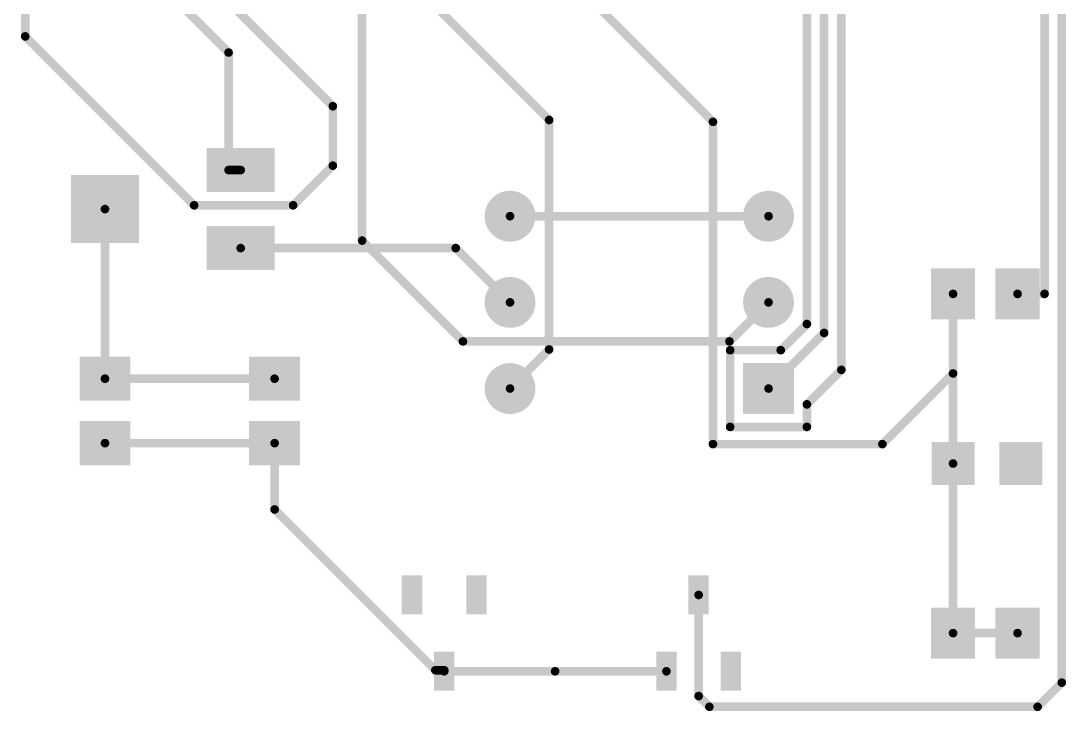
# Model space of a CAD drawing. Header units: millimetres. Extents: x -479 to 824, y -96 to 883.
# Drawn here: x 162.19 to 198.58, y 35 to 59.03 of the extents above; entities that cross this region are included whole.
import ezdxf

# ---------------------------------------------------------------- set-up
doc = ezdxf.new("R2010")
doc.units = ezdxf.units.MM
doc.header["$MEASUREMENT"] = 0
doc.layers.add('BottomLayer', color=5, linetype='Continuous')
doc.layers.add('TopLayer', color=1, linetype='Continuous')

msp = doc.modelspace()

# ---------------------------------------------------------------- linework, layer by layer
at = {"layer": 'BottomLayer', "const_width": 0.3}
for points in [[(174.0672341022112, 51.37977911843154), (174.0672341022112, 61.15977911843174)], [(179.2170941022111, 52.22991911843155), (188.2170941022111, 52.22991911843155)], [(174.0672341022112, 51.37977911843154), (177.5772341022114, 47.86977911843178)], [(186.8569541022114, 47.86977911843178), (188.2170941022111, 49.22991911843178)], [(177.5772341022114, 47.86977911843178), (186.8569541022114, 47.86977911843178)]]:
    msp.add_lwpolyline(points, dxfattribs=at)
at = {"layer": 'BottomLayer'}
for points, const_width in [([(178.7741801022109, 52.22991911843155, 1), (179.6600081022113, 52.22991911843155, 1)], 0.8858250000000001), ([(187.7741801022114, 52.22991911843155, 1), (188.6600081022113, 52.22991911843155, 1)], 0.8858250000000001), ([(179.1420941022109, 52.22991911843155, 1), (179.2920941022114, 52.22991911843155, 1)], 0.15), ([(188.1420941022113, 52.22991911843155, 1), (188.2920941022114, 52.22991911843155, 1)], 0.15), ([(173.9922341022113, 51.37977911843154, 1), (174.142234102211, 51.37977911843154, 1)], 0.15), ([(173.9922341022113, 51.37977911843154, 1), (174.142234102211, 51.37977911843154, 1)], 0.15), ([(178.7741801022109, 49.22991911843178, 1), (179.6600081022113, 49.22991911843178, 1)], 0.8858250000000001), ([(187.7741801022114, 49.22991911843178, 1), (188.6600081022113, 49.22991911843178, 1)], 0.8858250000000001), ([(188.1420941022113, 49.22991911843178, 1), (188.2920941022114, 49.22991911843178, 1)], 0.15), ([(177.5022341022111, 47.86977911843178, 1), (177.6522341022112, 47.86977911843178, 1)], 0.15), ([(177.5022341022111, 47.86977911843178, 1), (177.6522341022112, 47.86977911843178, 1)], 0.15), ([(186.7819541022116, 47.86977911843178, 1), (186.9319541022112, 47.86977911843178, 1)], 0.15), ([(186.7819541022116, 47.86977911843178, 1), (186.9319541022112, 47.86977911843178, 1)], 0.15), ([(178.7741801022109, 46.22991911843155, 1), (179.6600081022113, 46.22991911843155, 1)], 0.8858250000000001)]:
    msp.add_lwpolyline(points, format="xyb", close=True, dxfattribs=dict(at, const_width=const_width))
msp.add_solid([(189.1029191022114, 47.11574411843139), (187.3312691022113, 47.11574411843139), (189.1029191022114, 45.34409411843149), (187.3312691022113, 45.34409411843149)], dxfattribs=at)
at = {"layer": 'TopLayer', "const_width": 0.3}
for points in [[(162.3372341022111, 58.48977911843167), (162.3372341022111, 82.09977911843134)], [(198.4272341022113, 35.98977911843167), (198.4272341022113, 74.67723911843154)], [(197.8272341022109, 49.52523911843173), (197.8272341022109, 72.91503911843165)], [(190.1529341022112, 48.16575911843188), (190.1529341022112, 65.6538391184315)], [(189.5529341022113, 48.47547911843162), (189.5529341022113, 61.36383911843154)], [(190.7529341022116, 46.87977911843177), (190.7529341022116, 61.61547911843172)], [(167.8179941022115, 61.2890191184315), (173.0472341022112, 56.05977911843161)], [(181.4174741022114, 60.37953911843147), (186.2812541022115, 55.51575911843156)], [(167.5572341022114, 59.7890191184315), (169.4172341022111, 57.9290191184316)], [(176.3679941022112, 59.7890191184315), (180.5772341022114, 55.57977911843136)], [(162.3372341022111, 58.48977911843167), (168.2172341022113, 52.60977911843179)], [(169.4172341022111, 53.83623911843165), (169.4172341022111, 57.9290191184316)], [(173.0472341022112, 53.98977911843144), (173.0472341022112, 56.05977911843161)], [(180.5772341022114, 47.59005911843155), (180.5772341022114, 55.57977911843136)], [(186.2812541022115, 44.29407911843168), (186.2812541022115, 55.51575911843156)], [(169.4172341022111, 53.83623911843165), (169.8391541022113, 53.83623911843165)], [(171.6672341022115, 52.60977911843179), (173.0472341022112, 53.98977911843144)], [(165.1146941022109, 46.57245911843165), (165.1146941022109, 52.4779591184315)], [(168.2172341022113, 52.60977911843179), (171.6672341022115, 52.60977911843179)], [(169.8391541022113, 51.11967911843158), (177.3273341022111, 51.11967911843158)], [(177.3273341022111, 51.11967911843158), (179.2170941022111, 49.22991911843178)], [(194.6422541022109, 46.75479911843172), (194.6422541022109, 49.52523911843173)], [(196.8863741022112, 49.52523911843173), (197.8272341022109, 49.52523911843173)], [(188.6432141022117, 47.56575911843152), (189.5529341022113, 48.47547911843162)], [(188.2170941022111, 46.22991911843155), (190.1529341022112, 48.16575911843188)], [(179.2170941022111, 46.22991911843155), (180.5772341022114, 47.59005911843155)], [(186.8812541022114, 47.56575911843152), (188.6432141022117, 47.56575911843152)], [(186.8812541022114, 44.89407911843159), (186.8812541022114, 47.56575911843152)], [(189.5529341022113, 45.6797791184315), (190.7529341022116, 46.87977911843177)], [(165.1146941022109, 46.57245911843165), (171.0202541022111, 46.57245911843165)], [(192.1815341022113, 44.29407911843168), (194.6422541022109, 46.75479911843172)], [(194.6422541022109, 43.61967911843158), (194.6422541022109, 46.75479911843172)], [(189.5529341022113, 44.89407911843159), (189.5529341022113, 45.6797791184315)], [(186.8812541022114, 44.89407911843159), (189.5529341022113, 44.89407911843159)], [(165.1146941022109, 44.32833911843159), (171.0202541022111, 44.32833911843159)], [(171.0202541022111, 42.01977911843142), (171.0202541022111, 44.32833911843159)], [(186.2812541022115, 44.29407911843168), (192.1815341022113, 44.29407911843168)], [(194.6422541022109, 37.71417911843173), (194.6422541022109, 43.61967911843158)], [(171.0202541022111, 42.01977911843142), (176.6172341022113, 36.42279911843161)], [(185.7840341022113, 35.52297911843152), (185.7840341022113, 39.0429391184316)], [(194.6422541022109, 37.71417911843173), (196.8863741022112, 37.71417911843173)], [(176.6172341022113, 36.42279911843161), (176.9257541022114, 36.42279911843161)], [(176.9257541022114, 36.38541911843163), (176.9257541022114, 36.42279911843161)], [(176.9257541022114, 36.38541911843163), (180.787234102211, 36.38541911843163)], [(180.787234102211, 36.38541911843163), (180.7872941022113, 36.38547911843148)], [(180.7872941022113, 36.38547911843148), (184.6619741022112, 36.38547911843148)], [(197.5872341022111, 35.14977911843152), (198.4272341022113, 35.98977911843167)], [(185.7840341022113, 35.52297911843152), (186.1572341022113, 35.14977911843152)], [(186.1572341022113, 35.14977911843152), (197.5872341022111, 35.14977911843152)]]:
    msp.add_lwpolyline(points, dxfattribs=at)
at = {"layer": 'TopLayer'}
for points, const_width in [([(162.2622341022113, 58.48977911843167, 1), (162.4122341022114, 58.48977911843167, 1)], 0.15), ([(162.2622341022113, 58.48977911843167, 1), (162.4122341022114, 58.48977911843167, 1)], 0.15), ([(169.3422341022113, 57.9290191184316, 1), (169.4922341022113, 57.9290191184316, 1)], 0.15), ([(169.3422341022113, 57.9290191184316, 1), (169.4922341022113, 57.9290191184316, 1)], 0.15), ([(172.9722341022114, 56.05977911843161, 1), (173.1222341022115, 56.05977911843161, 1)], 0.15), ([(172.9722341022114, 56.05977911843161, 1), (173.1222341022115, 56.05977911843161, 1)], 0.15), ([(180.5022341022116, 55.57977911843136, 1), (180.6522341022112, 55.57977911843136, 1)], 0.15), ([(180.5022341022116, 55.57977911843136, 1), (180.6522341022112, 55.57977911843136, 1)], 0.15), ([(186.2062541022117, 55.51575911843156, 1), (186.3562541022113, 55.51575911843156, 1)], 0.15), ([(186.2062541022117, 55.51575911843156, 1), (186.3562541022113, 55.51575911843156, 1)], 0.15), ([(169.3422341022113, 53.83623911843165, 1), (169.4922341022113, 53.83623911843165, 1)], 0.15), ([(169.3422341022113, 53.83623911843165, 1), (169.4922341022113, 53.83623911843165, 1)], 0.15), ([(169.764154102211, 53.83623911843165, 1), (169.9141541022116, 53.83623911843165, 1)], 0.15), ([(172.9722341022114, 53.98977911843144, 1), (173.1222341022115, 53.98977911843144, 1)], 0.15), ([(172.9722341022114, 53.98977911843144, 1), (173.1222341022115, 53.98977911843144, 1)], 0.15), ([(178.7741801022109, 52.22991911843155, 1), (179.6600081022113, 52.22991911843155, 1)], 0.8858250000000001), ([(187.7741801022114, 52.22991911843155, 1), (188.6600081022113, 52.22991911843155, 1)], 0.8858250000000001), ([(165.0396941022111, 52.4779591184315, 1), (165.1896941022112, 52.4779591184315, 1)], 0.15), ([(168.1422341022114, 52.60977911843179, 1), (168.2922341022111, 52.60977911843179, 1)], 0.15), ([(168.1422341022114, 52.60977911843179, 1), (168.2922341022111, 52.60977911843179, 1)], 0.15), ([(171.5922341022113, 52.60977911843179, 1), (171.7422341022113, 52.60977911843179, 1)], 0.15), ([(171.5922341022113, 52.60977911843179, 1), (171.7422341022113, 52.60977911843179, 1)], 0.15), ([(169.764154102211, 51.11967911843158, 1), (169.9141541022116, 51.11967911843158, 1)], 0.15), ([(177.2523341022113, 51.11967911843158, 1), (177.4023341022114, 51.11967911843158, 1)], 0.15), ([(177.2523341022113, 51.11967911843158, 1), (177.4023341022114, 51.11967911843158, 1)], 0.15), ([(178.7741801022109, 49.22991911843178, 1), (179.6600081022113, 49.22991911843178, 1)], 0.8858250000000001), ([(187.7741801022114, 49.22991911843178, 1), (188.6600081022113, 49.22991911843178, 1)], 0.8858250000000001), ([(194.5672541022111, 49.52523911843173, 1), (194.7172541022112, 49.52523911843173, 1)], 0.15), ([(196.8113741022109, 49.52523911843173, 1), (196.961374102211, 49.52523911843173, 1)], 0.15), ([(197.7522341022111, 49.52523911843173, 1), (197.9022341022112, 49.52523911843173, 1)], 0.15), ([(197.7522341022111, 49.52523911843173, 1), (197.9022341022112, 49.52523911843173, 1)], 0.15), ([(179.1420941022109, 49.22991911843178, 1), (179.2920941022114, 49.22991911843178, 1)], 0.15), ([(189.4779341022115, 48.47547911843162, 1), (189.6279341022112, 48.47547911843162, 1)], 0.15), ([(189.4779341022115, 48.47547911843162, 1), (189.6279341022112, 48.47547911843162, 1)], 0.15), ([(190.0779341022114, 48.16575911843188, 1), (190.2279341022111, 48.16575911843188, 1)], 0.15), ([(190.0779341022114, 48.16575911843188, 1), (190.2279341022111, 48.16575911843188, 1)], 0.15), ([(180.5022341022116, 47.59005911843155, 1), (180.6522341022112, 47.59005911843155, 1)], 0.15), ([(180.5022341022116, 47.59005911843155, 1), (180.6522341022112, 47.59005911843155, 1)], 0.15), ([(186.8062541022111, 47.56575911843152, 1), (186.9562541022112, 47.56575911843152, 1)], 0.15), ([(186.8062541022111, 47.56575911843152, 1), (186.9562541022112, 47.56575911843152, 1)], 0.15), ([(188.568214102211, 47.56575911843152, 1), (188.7182141022115, 47.56575911843152, 1)], 0.15), ([(188.568214102211, 47.56575911843152, 1), (188.7182141022115, 47.56575911843152, 1)], 0.15), ([(178.7741801022109, 46.22991911843155, 1), (179.6600081022113, 46.22991911843155, 1)], 0.8858250000000001), ([(190.6779341022113, 46.87977911843177, 1), (190.8279341022114, 46.87977911843177, 1)], 0.15), ([(190.6779341022113, 46.87977911843177, 1), (190.8279341022114, 46.87977911843177, 1)], 0.15), ([(165.0396941022111, 46.57245911843165, 1), (165.1896941022112, 46.57245911843165, 1)], 0.15), ([(165.0396941022111, 46.57245911843165, 1), (165.1896941022112, 46.57245911843165, 1)], 0.15), ([(170.9452541022113, 46.57245911843165, 1), (171.0952541022114, 46.57245911843165, 1)], 0.15), ([(194.5672541022111, 46.75479911843172, 1), (194.7172541022112, 46.75479911843172, 1)], 0.15), ([(194.5672541022111, 46.75479911843172, 1), (194.7172541022112, 46.75479911843172, 1)], 0.15), ([(194.5672541022111, 46.75479911843172, 1), (194.7172541022112, 46.75479911843172, 1)], 0.15), ([(179.1420941022109, 46.22991911843155, 1), (179.2920941022114, 46.22991911843155, 1)], 0.15), ([(188.1420941022113, 46.22991911843155, 1), (188.2920941022114, 46.22991911843155, 1)], 0.15), ([(189.4779341022115, 45.6797791184315, 1), (189.6279341022112, 45.6797791184315, 1)], 0.15), ([(189.4779341022115, 45.6797791184315, 1), (189.6279341022112, 45.6797791184315, 1)], 0.15), ([(186.8062541022111, 44.89407911843159, 1), (186.9562541022112, 44.89407911843159, 1)], 0.15), ([(186.8062541022111, 44.89407911843159, 1), (186.9562541022112, 44.89407911843159, 1)], 0.15), ([(189.4779341022115, 44.89407911843159, 1), (189.6279341022112, 44.89407911843159, 1)], 0.15), ([(189.4779341022115, 44.89407911843159, 1), (189.6279341022112, 44.89407911843159, 1)], 0.15), ([(165.0396941022111, 44.32833911843159, 1), (165.1896941022112, 44.32833911843159, 1)], 0.15), ([(170.9452541022113, 44.32833911843159, 1), (171.0952541022114, 44.32833911843159, 1)], 0.15), ([(170.9452541022113, 44.32833911843159, 1), (171.0952541022114, 44.32833911843159, 1)], 0.15), ([(186.2062541022117, 44.29407911843168, 1), (186.3562541022113, 44.29407911843168, 1)], 0.15), ([(186.2062541022117, 44.29407911843168, 1), (186.3562541022113, 44.29407911843168, 1)], 0.15), ([(192.1065341022115, 44.29407911843168, 1), (192.2565341022112, 44.29407911843168, 1)], 0.15), ([(192.1065341022115, 44.29407911843168, 1), (192.2565341022112, 44.29407911843168, 1)], 0.15), ([(194.5672541022111, 43.61967911843158, 1), (194.7172541022112, 43.61967911843158, 1)], 0.15), ([(194.5672541022111, 43.61967911843158, 1), (194.7172541022112, 43.61967911843158, 1)], 0.15), ([(170.9452541022113, 42.01977911843142, 1), (171.0952541022114, 42.01977911843142, 1)], 0.15), ([(170.9452541022113, 42.01977911843142, 1), (171.0952541022114, 42.01977911843142, 1)], 0.15), ([(185.7090341022115, 39.0429391184316, 1), (185.8590341022111, 39.0429391184316, 1)], 0.15), ([(194.5672541022111, 37.71417911843173, 1), (194.7172541022112, 37.71417911843173, 1)], 0.15), ([(194.5672541022111, 37.71417911843173, 1), (194.7172541022112, 37.71417911843173, 1)], 0.15), ([(196.8113741022109, 37.71417911843173, 1), (196.961374102211, 37.71417911843173, 1)], 0.15), ([(176.5422341022115, 36.42279911843161, 1), (176.6922341022112, 36.42279911843161, 1)], 0.15), ([(176.5422341022115, 36.42279911843161, 1), (176.6922341022112, 36.42279911843161, 1)], 0.15), ([(176.8507541022111, 36.42279911843161, 1), (177.0007541022112, 36.42279911843161, 1)], 0.15), ([(176.8507541022111, 36.42279911843161, 1), (177.0007541022112, 36.42279911843161, 1)], 0.15), ([(176.8507541022111, 36.38541911843163, 1), (177.0007541022112, 36.38541911843163, 1)], 0.15), ([(176.8507541022111, 36.38541911843163, 1), (177.0007541022112, 36.38541911843163, 1)], 0.15), ([(180.7122341022111, 36.38541911843163, 1), (180.8622341022117, 36.38541911843163, 1)], 0.15), ([(180.7122341022111, 36.38541911843163, 1), (180.8622341022117, 36.38541911843163, 1)], 0.15), ([(180.7122941022114, 36.38547911843148, 1), (180.8622941022115, 36.38547911843148, 1)], 0.15), ([(180.7122941022114, 36.38547911843148, 1), (180.8622941022115, 36.38547911843148, 1)], 0.15), ([(184.5869741022113, 36.38547911843148, 1), (184.7369741022114, 36.38547911843148, 1)], 0.15), ([(198.3522341022115, 35.98977911843167, 1), (198.5022341022116, 35.98977911843167, 1)], 0.15), ([(198.3522341022115, 35.98977911843167, 1), (198.5022341022116, 35.98977911843167, 1)], 0.15), ([(185.7090341022115, 35.52297911843152, 1), (185.8590341022111, 35.52297911843152, 1)], 0.15), ([(185.7090341022115, 35.52297911843152, 1), (185.8590341022111, 35.52297911843152, 1)], 0.15), ([(186.0822341022115, 35.14977911843152, 1), (186.2322341022111, 35.14977911843152, 1)], 0.15), ([(186.0822341022115, 35.14977911843152, 1), (186.2322341022111, 35.14977911843152, 1)], 0.15), ([(197.5122341022113, 35.14977911843152, 1), (197.662234102211, 35.14977911843152, 1)], 0.15), ([(197.5122341022113, 35.14977911843152, 1), (197.662234102211, 35.14977911843152, 1)], 0.15)]:
    msp.add_lwpolyline(points, format="xyb", close=True, dxfattribs=dict(at, const_width=const_width))
for points in [[(168.6580511022114, 54.60395411843137), (168.6580511022114, 53.06852411843147), (171.0202571022112, 54.60395411843137), (171.0202571022112, 53.06852411843147)], [(163.933591102211, 53.65906211843162), (163.933591102211, 51.29685611843161), (166.2957971022117, 53.65906211843162), (166.2957971022117, 51.29685611843161)], [(168.6580511022114, 51.88739411843176), (168.6580511022114, 50.35196411843185), (171.0202571022112, 51.88739411843176), (171.0202571022112, 50.35196411843185)], [(193.8745391022114, 48.63941411843189), (195.4099691022113, 48.63941411843189), (193.8745391022114, 50.4110641184318), (195.4099691022113, 50.4110641184318)], [(196.1186591022113, 48.63941411843189), (197.6540891022112, 48.63941411843189), (196.1186591022113, 50.4110641184318), (197.6540891022112, 50.4110641184318)], [(164.2288691022111, 47.34017411843138), (164.2288691022111, 45.80474411843147), (166.0005191022112, 47.34017411843138), (166.0005191022112, 45.80474411843147)], [(170.1344291022112, 47.34017411843138), (170.1344291022112, 45.80474411843147), (171.9060791022114, 47.34017411843138), (171.9060791022114, 45.80474411843147)], [(189.1029191022114, 47.11574411843139), (187.3312691022113, 47.11574411843139), (189.1029191022114, 45.34409411843149), (187.3312691022113, 45.34409411843149)], [(164.2288691022111, 45.09605411843154), (164.2288691022111, 43.56062411843141), (166.0005191022112, 45.09605411843154), (166.0005191022112, 43.56062411843141)], [(170.1344291022112, 45.09605411843154), (170.1344291022112, 43.56062411843141), (171.9060791022114, 45.09605411843154), (171.9060791022114, 43.56062411843141)], [(195.3922541022114, 44.3696791184318), (193.8922541022114, 44.3696791184318), (195.3922541022114, 42.8696791184318), (193.8922541022114, 42.8696791184318)], [(197.754454102211, 44.3696791184318), (196.254454102211, 44.3696791184318), (197.754454102211, 42.8696791184318), (196.254454102211, 42.8696791184318)], [(175.4493641022116, 38.36380511843163), (176.1580241022109, 38.36380511843163), (175.4493641022116, 39.72207311843158), (176.1580241022109, 39.72207311843158)], [(177.6934841022114, 38.36380511843163), (178.4021441022112, 38.36380511843163), (177.6934841022114, 39.72207311843158), (178.4021441022112, 39.72207311843158)], [(186.138364102211, 39.72207311843158), (185.4297041022112, 39.72207311843158), (186.138364102211, 38.36380511843163), (185.4297041022112, 38.36380511843163)], [(193.8745391022114, 36.82835411843166), (195.4099691022113, 36.82835411843166), (193.8745391022114, 38.60000411843157), (195.4099691022113, 38.60000411843157)], [(196.1186591022113, 36.82835411843166), (197.6540891022112, 36.82835411843166), (196.1186591022113, 38.60000411843157), (197.6540891022112, 38.60000411843157)], [(176.5714241022108, 35.70628511843165), (177.2800841022115, 35.70628511843165), (176.5714241022108, 37.0645531184316), (177.2800841022115, 37.0645531184316)], [(185.0163041022113, 37.06461311843145), (184.3076441022115, 37.06461311843145), (185.0163041022113, 35.7063451184315), (184.3076441022115, 35.7063451184315)], [(187.2603641022113, 37.06461311843145), (186.551704102211, 37.06461311843145), (187.2603641022113, 35.7063451184315), (186.551704102211, 35.7063451184315)]]:
    msp.add_solid(points, dxfattribs=at)

doc.saveas('drawing.dxf')
